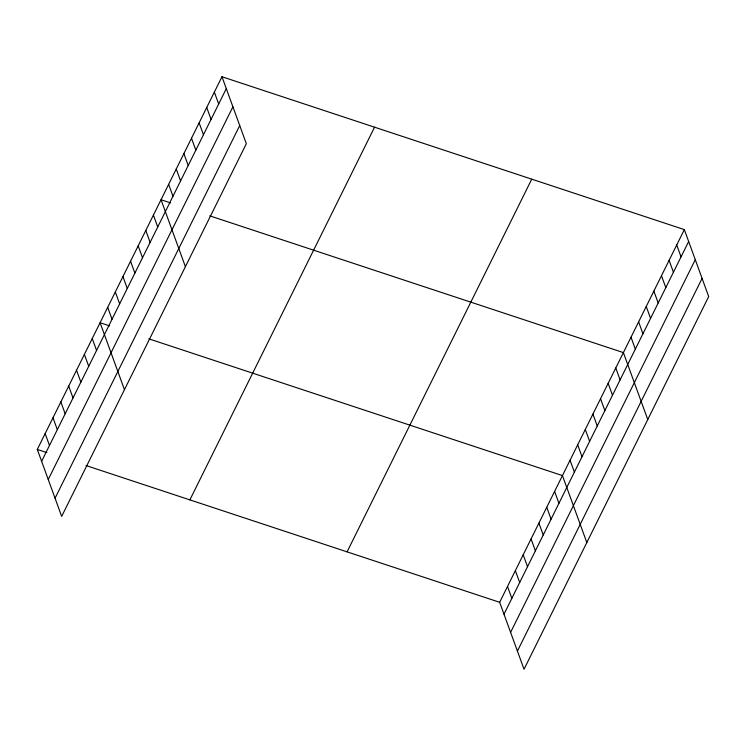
<?xml version="1.0" encoding="UTF-8"?>
<svg xmlns="http://www.w3.org/2000/svg" width="746" height="746" viewBox="0 0 746 746"><rect width="100%" height="100%" fill="white"/><g stroke="black" fill="none" stroke-linecap="round" stroke-linejoin="round"><path stroke-width="1.12" d="M221.972 76.745L246.339 143.698L61.666 516.391L37.3 449.437L221.972 76.745L684.334 229.609L708.7 296.563L524.028 669.255L499.661 602.302L684.334 229.609M41.627 461.326L226.299 88.634M48.238 479.501L232.911 106.809M55.055 498.216L239.727 125.533M189.876 499.885L374.548 127.193M347.086 551.853L531.749 179.171M503.988 614.191L688.661 241.499M510.6 632.366L695.272 259.673M517.416 651.081L702.089 278.398M170.564 202.884L161.033 199.732L185.4 266.686M209.766 215.846L623.386 352.597L647.761 419.55M109.625 325.871L100.085 322.72L124.461 389.673M148.827 338.833L562.447 475.584L586.822 542.538M37.3 449.437L46.839 452.589M86.042 465.551L499.661 602.302M676.715 244.986L681.042 256.876M669.097 260.354L673.424 272.253M661.478 275.731L665.805 287.62M653.86 291.108L658.186 302.997M646.241 306.475L650.568 318.365M638.623 321.852L642.949 333.742M631.004 337.229L635.331 349.119M615.776 367.974L620.103 379.863M608.158 383.341L612.485 395.24M600.539 398.718L604.866 410.608M592.921 414.095L597.248 425.985M585.302 429.463L589.629 441.352M577.684 444.84L582.011 456.729M570.065 460.217L574.392 472.106M554.604 491.428L558.931 503.317M546.753 507.261L551.08 519.151M538.901 523.105L543.228 534.994M531.059 538.948L535.386 550.837M523.207 554.782L527.534 566.671M515.355 570.625L519.682 582.514M507.513 586.459L511.84 598.348M214.354 92.122L218.681 104.011M206.735 107.489L211.062 119.388M199.117 122.866L203.444 134.756M191.498 138.243L195.825 150.132M183.88 153.611L188.206 165.5M176.261 168.988L180.588 180.877M168.643 184.365L172.979 196.254M153.415 215.109L157.742 226.998M145.796 230.477L150.123 242.375M138.178 245.854L142.505 257.743M130.559 261.231L134.886 273.12M122.941 276.598L127.268 288.488M115.322 291.975L119.649 303.864M107.704 307.352L112.031 319.241M92.243 338.563L96.57 350.452M84.391 354.397L88.718 366.286M76.54 370.24L80.866 382.129M68.697 386.083L73.024 397.972M60.846 401.917L65.172 413.806M52.994 417.76L57.321 429.649M45.152 433.594L49.478 445.483"/></g></svg>
